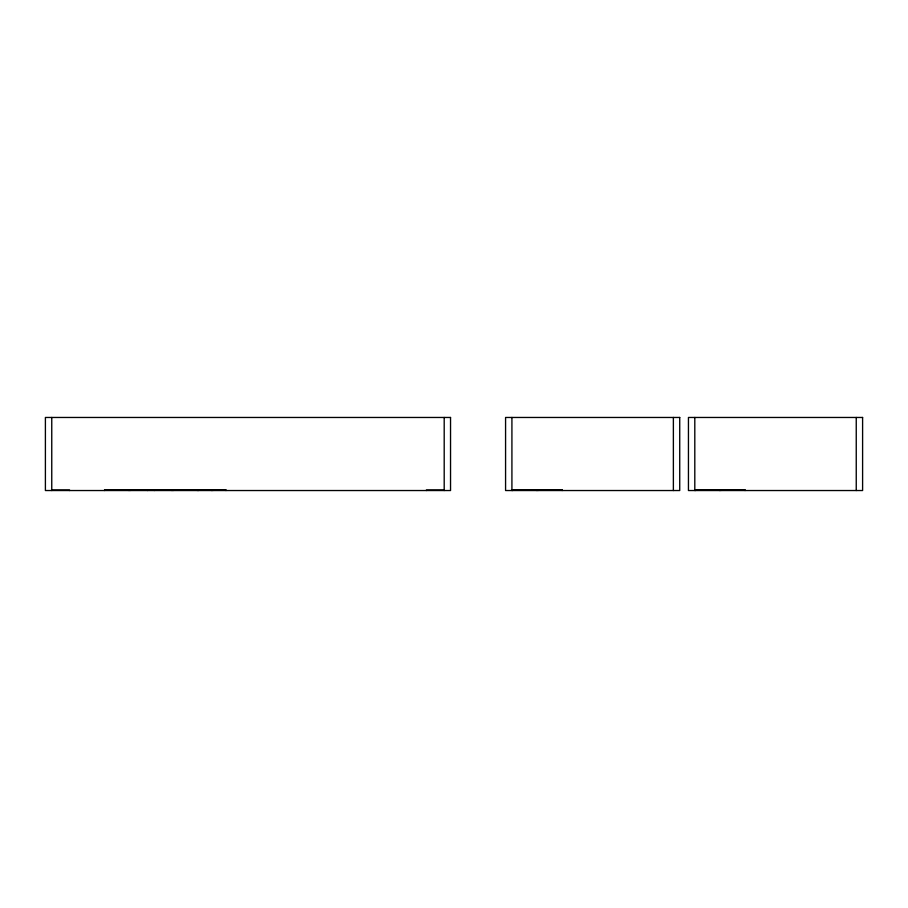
<?xml version="1.0" encoding="UTF-8"?>
<svg xmlns="http://www.w3.org/2000/svg" width="908" height="908" viewBox="0 0 908 908"><rect width="100%" height="100%" fill="white"/><g stroke="black" fill="none" stroke-linecap="round" stroke-linejoin="round"><path stroke-width="1.36" d="M51.756 489.957L69.541 489.957L69.541 490.536M444.194 489.957L426.397 489.957L426.397 490.536M104.454 490.116L129.038 490.116M129.867 490.116L172.066 490.116M172.883 490.116L197.479 490.116M198.296 490.116L211.768 490.116M212.597 490.116L226.069 490.116M512.339 490.116L536.923 490.116M537.752 490.116L562.336 490.116M695.21 490.116L719.806 490.116M720.623 490.116L745.218 490.116M856.244 417.464L856.244 490.536M745.059 490.536L745.059 489.957L720.782 489.957L720.782 490.536M719.647 490.536L719.647 489.957L695.369 489.957L695.369 490.536M694.802 417.464L694.802 490.536M673.373 417.464L673.373 490.536M562.177 490.536L562.177 489.957L537.911 489.957L537.911 490.536M536.764 490.536L536.764 489.957L512.498 489.957L512.498 490.536M511.919 417.464L511.919 490.536M444.194 417.464L444.194 490.536M225.91 490.536L225.91 489.957L212.756 489.957L212.756 490.536M211.609 490.536L211.609 489.957L198.455 489.957L198.455 490.536M197.32 490.536L197.32 489.957L173.042 489.957L173.042 490.536M171.907 490.536L171.907 489.957L130.026 489.957L130.026 490.536M154.303 489.957L154.303 490.536M147.629 489.957L147.629 490.536M128.879 490.536L128.879 489.957L104.613 489.957L104.613 490.536M51.756 417.464L51.756 490.536M450.538 417.464L45.4 417.464L45.4 490.536L450.538 490.536L450.538 417.464M679.729 417.464L505.574 417.464L505.574 490.536L679.729 490.536L679.729 417.464M862.6 417.464L688.446 417.464L688.446 490.536L862.6 490.536L862.6 417.464"/></g></svg>
